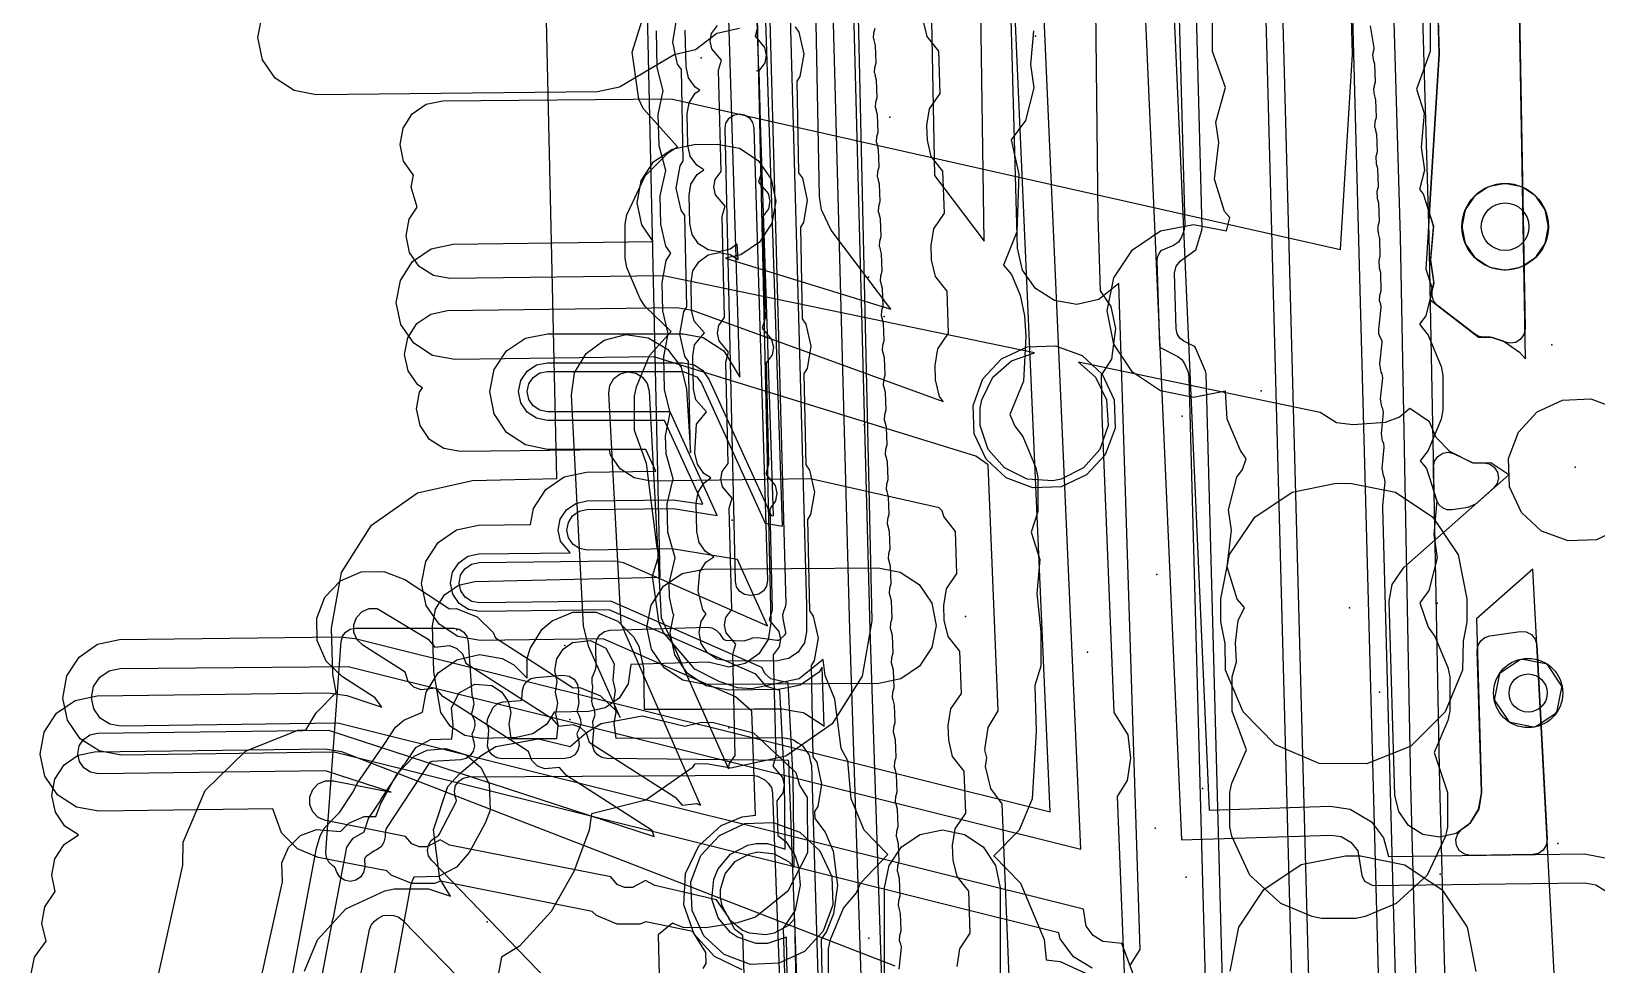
# Model space of a CAD drawing. Header units: metres. Extents: x 17722 to 17999, y 13535 to 15917.
# Drawn here: x 17758.2 to 17812.5, y 14546.6 to 14578.9 of the extents above; entities that cross this region are included whole.
import ezdxf

# ---------------------------------------------------------------- set-up
doc = ezdxf.new("R2010")
doc.units = ezdxf.units.M
for name, color, linetype in [('AI_GREENING_ALLOWED_ZONE', 4, 'Continuous'), ('AI_GREENING_EXCLUSIONS', 1, 'Continuous'), ('AI_GREENING_LAWN', 82, 'Continuous'), ('AI_GREENING_REJECTED', 6, 'Continuous'), ('AI_GREENING_SHRUBS', 92, 'Continuous')]:
    doc.layers.add(name, color=color, linetype=linetype)

# ---------------------------------------------------------------- blocks, each defined once
blk = doc.blocks.new('AI_SHRUB')
for radius in [1, 0.55]:
    blk.add_circle((0, 0), radius)

msp = doc.modelspace()

# ---------------------------------------------------------------- linework, layer by layer
at = {"layer": 'AI_GREENING_ALLOWED_ZONE'}
msp.add_lwpolyline([(17809.752, 14582.79), (17810.003, 14568.616), (17809.965, 14568.416), (17809.851, 14568.248), (17809.68, 14568.139), (17809.479, 14568.108), (17809.283, 14568.158), (17809.242, 14568.179), (17808.866, 14568.302), (17808.791, 14568.314), (17808.561, 14568.316), (17808.402, 14568.343), (17808.26, 14568.42), (17806.969, 14569.418), (17806.969, 14569.418), (17806.845, 14569.558), (17806.781, 14569.735), (17806.787, 14569.923), (17806.837, 14570.148), (17806.841, 14570.238), (17806.738, 14570.937), (17806.734, 14571.055), (17806.829, 14572.12), (17806.818, 14572.216), (17806.718, 14572.533), (17806.695, 14572.715), (17807.028, 14578.124), (17807.028, 14578.147), (17806.896, 14582.742)], dxfattribs=at)
for points in [[(17806.828, 14563.822), (17806.866, 14564.022), (17806.98, 14564.19), (17807.152, 14564.299), (17807.354, 14564.331), (17807.551, 14564.279), (17808.146, 14563.984), (17808.261, 14563.958), (17808.571, 14563.965), (17808.77, 14563.928), (17808.938, 14563.816), (17809.048, 14563.647), (17809.082, 14563.448), (17809.034, 14563.252), (17808.913, 14563.09), (17808.284, 14562.534), (17808.023, 14562.413), (17807.481, 14562.336), (17807.306, 14562.342), (17807.144, 14562.408), (17807.015, 14562.525), (17806.934, 14562.68), (17806.867, 14562.891), (17806.843, 14563.033), (17806.828, 14563.822)], [(17808.108, 14550.363), (17807.903, 14550.405), (17807.732, 14550.527), (17807.626, 14550.708), (17807.604, 14550.917), (17807.67, 14551.116), (17807.812, 14551.271), (17808.048, 14551.439), (17808.115, 14551.509), (17808.373, 14551.922), (17808.407, 14552.012), (17808.492, 14552.517), (17808.495, 14552.566), (17808.35, 14557.466), (17808.378, 14557.645), (17808.468, 14557.803), (17808.608, 14557.918), (17808.78, 14557.976), (17809.84, 14558.126), (17810.046, 14558.112), (17810.228, 14558.017), (17810.357, 14557.857), (17810.41, 14557.658), (17810.768, 14550.919), (17810.739, 14550.721), (17810.634, 14550.55), (17810.471, 14550.435), (17810.276, 14550.392), (17808.108, 14550.363)]]:
    msp.add_lwpolyline(points, close=True, dxfattribs=at)
at = {"layer": 'AI_GREENING_EXCLUSIONS'}
for points in [[(17804.041, 14643.293), (17804.252, 14642.348), (17804.369, 14639.492), (17804.594, 14638.435), (17804.778, 14636.972), (17805.972, 14592.513), (17806.125, 14590.634), (17806.675, 14571.831), (17807.039, 14552.829), (17807.675, 14529.07), (17807.62, 14527.588), (17807.377, 14525.993), (17807.265, 14525.667), (17807.212, 14525.455), (17807.173, 14525.402), (17806.653, 14523.899), (17806.041, 14522.701), (17805.16, 14521.397), (17803.882, 14519.989)], [(17803.203, 14642.637), (17803.371, 14639.434), (17803.778, 14636.946), (17804.973, 14592.45), (17805.126, 14590.603), (17805.675, 14571.809), (17806.039, 14552.809), (17806.675, 14529.044), (17806.631, 14527.731), (17806.406, 14526.364), (17806.401, 14526.259), (17806.364, 14526.112), (17806.339, 14525.956), (17805.674, 14524.158), (17805.097, 14523.068), (17804.468, 14522.136), (17803.223, 14520.742), (17802.002, 14519.732)], [(17783.302, 14583.473), (17783.874, 14558.416), (17783.773, 14557.84), (17783.459, 14557.346), (17782.98, 14557.01), (17782.409, 14556.882), (17781.714, 14557.059), (17779.022, 14556.976), (17778.923, 14556.307), (17778.609, 14555.813), (17778.13, 14555.477), (17777.559, 14555.35), (17776.367, 14555.322), (17776.105, 14554.91), (17775.626, 14554.574), (17775.054, 14554.446), (17773.841, 14554.419), (17773.264, 14554.52), (17772.77, 14554.834), (17772.434, 14555.313), (17772.188, 14556.727), (17772.151, 14558.319), (17772.252, 14558.896), (17772.566, 14559.39), (17773.045, 14559.726), (17773.617, 14559.853), (17780.037, 14560), (17778.466, 14629.965)], [(17761.531, 14541.19), (17763.495, 14550.029), (17763.505, 14550.825), (17764.272, 14552.618), (17765.668, 14553.981), (17765.668, 14553.981), (17767.479, 14554.707), (17767.756, 14554.704), (17768.119, 14555.301), (17768.803, 14556.007), (17768.688, 14556.648), (17768.652, 14558.239), (17768.989, 14560.161), (17770.035, 14561.807), (17771.632, 14562.928), (17773.537, 14563.352), (17776.458, 14563.419), (17775.033, 14626.411)], [(17784.482, 14543.501), (17784.415, 14547.529), (17783.758, 14547.317), (17783.362, 14547.317), (17782.709, 14547.527), (17782.471, 14547.688), (17782.04, 14548.196), (17781.83, 14548.849), (17781.889, 14549.537), (17782.04, 14549.898), (17782.471, 14550.406), (17783.07, 14550.718), (17783.362, 14550.777), (17783.758, 14550.777), (17784.366, 14550.586), (17784.347, 14553.041), (17784.184, 14556.076), (17783.719, 14556.219), (17783.348, 14556.646), (17778.265, 14558.868), (17773.783, 14558.809), (17773.399, 14558.88), (17773.072, 14559.092), (17772.851, 14559.414), (17772.77, 14559.795), (17772.841, 14560.179), (17773.053, 14560.506), (17773.375, 14560.727), (17773.756, 14560.809), (17776.922, 14560.85), (17776.585, 14561.248), (17776.503, 14561.629), (17776.574, 14562.013), (17776.787, 14562.34), (17777.108, 14562.561), (17777.49, 14562.643), (17780.481, 14562.682), (17781.508, 14562.53), (17780.185, 14565.431), (17776.129, 14565.431), (17775.746, 14565.507), (17775.422, 14565.724), (17775.205, 14566.049), (17775.129, 14566.431), (17775.205, 14566.814), (17775.422, 14567.138), (17775.746, 14567.355), (17776.129, 14567.431), (17780.828, 14567.431), (17781.21, 14567.355), (17781.509, 14567.163), (17781.737, 14566.846), (17783.882, 14562.143), (17783.959, 14562.131), (17781.987, 14621.959)], [(17784.8, 14542.91), (17784.705, 14548.176), (17784.482, 14547.936), (17783.99, 14547.67), (17783.699, 14547.611), (17783.13, 14547.67), (17782.877, 14547.776), (17782.449, 14548.125), (17782.183, 14548.617), (17782.124, 14548.908), (17782.124, 14549.186), (17782.289, 14549.73), (17782.638, 14550.158), (17783.13, 14550.424), (17783.421, 14550.483), (17783.99, 14550.424), (17784.482, 14550.158), (17784.676, 14549.961), (17784.647, 14553.052), (17784.475, 14556.338), (17783.872, 14556.478), (17783.668, 14556.66), (17783.562, 14556.88), (17778.326, 14559.169), (17773.779, 14559.109), (17773.51, 14559.158), (17773.281, 14559.307), (17773.127, 14559.532), (17773.07, 14559.799), (17773.119, 14560.068), (17773.268, 14560.297), (17773.493, 14560.452), (17773.76, 14560.509), (17778.482, 14560.571), (17778.748, 14560.512), (17783.756, 14558.323), (17782.713, 14560.611), (17780.443, 14560.981), (17777.513, 14560.943), (17777.244, 14560.992), (17777.015, 14561.141), (17776.86, 14561.366), (17776.803, 14561.633), (17776.853, 14561.902), (17777.002, 14562.131), (17777.227, 14562.286), (17777.494, 14562.343), (17780.485, 14562.382), (17782.014, 14562.144), (17780.377, 14565.731), (17776.129, 14565.731), (17775.861, 14565.785), (17775.634, 14565.936), (17775.482, 14566.163), (17775.429, 14566.431), (17775.482, 14566.699), (17775.634, 14566.926), (17775.861, 14567.078), (17776.129, 14567.131), (17780.828, 14567.131), (17781.305, 14566.943), (17781.464, 14566.722), (17783.676, 14561.873), (17784.273, 14561.776), (17782.287, 14621.971)], [(17796.154, 14595.035), (17798.099, 14550.903), (17803.28, 14551.07), (17803.627, 14551.02), (17803.966, 14550.828), (17804.206, 14550.52), (17804.345, 14549.668), (17804.439, 14549.469), (17804.724, 14549.319), (17812.079, 14549.416), (17812.462, 14549.345), (17812.79, 14549.132)], [(17797.153, 14595.072), (17799.055, 14551.934), (17803.248, 14552.07), (17803.941, 14551.97), (17804.68, 14551.53), (17805.1, 14550.969), (17805.277, 14550.326), (17812.065, 14550.416), (17812.833, 14550.274)], [(17797.346, 14543.784), (17796.027, 14547.313), (17795.369, 14547.385), (17795.035, 14547.587), (17794.799, 14547.912), (17794.699, 14548.498), (17768.861, 14554.94), (17761.346, 14554.84), (17760.962, 14554.912), (17760.635, 14555.124), (17760.414, 14555.446), (17760.333, 14555.827), (17760.404, 14556.211), (17760.616, 14556.538), (17760.938, 14556.759), (17761.32, 14556.84), (17769.219, 14556.912), (17794.61, 14550.582), (17792.729, 14593.249)], [(17795.005, 14546.453), (17794.36, 14546.849), (17793.898, 14547.478), (17793.846, 14547.68), (17768.744, 14553.938), (17761.359, 14553.841), (17760.592, 14553.983), (17759.937, 14554.408), (17759.495, 14555.051), (17759.333, 14555.814), (17759.475, 14556.581), (17759.9, 14557.236), (17760.543, 14557.678), (17761.306, 14557.84), (17768.95, 14557.941), (17769.461, 14557.882), (17793.552, 14551.876), (17791.791, 14591.815)], [(17794.989, 14590.999), (17795.195, 14572.5), (17795.28, 14569.918), (17795.651, 14569.379), (17795.814, 14568.616), (17795.677, 14567.552), (17795.32, 14567.001), (17795.339, 14565.614), (17795.756, 14555.317), (17796.235, 14554.543), (17796.336, 14553.731), (17796.216, 14552.962), (17795.874, 14552.402), (17796.604, 14533.781), (17803.754, 14541.317), (17804.397, 14541.759), (17805.134, 14541.921), (17812.708, 14542.022)], [(17789.414, 14580.482), (17789.545, 14573.916), (17791.256, 14571.647), (17790.99, 14590.856)], [(17782.872, 14546.395), (17781.912, 14546.858), (17781.211, 14547.637), (17780.85, 14548.651), (17780.908, 14549.735), (17781.371, 14550.695), (17782.15, 14551.396), (17782.872, 14551.699), (17783.344, 14551.757), (17783.21, 14555.358), (17782.65, 14555.86), (17778.063, 14557.865), (17773.796, 14557.809), (17773.029, 14557.951), (17772.374, 14558.376), (17771.932, 14559.019), (17771.77, 14559.782), (17771.912, 14560.55), (17772.337, 14561.204), (17772.98, 14561.646), (17773.743, 14561.809), (17775.543, 14561.832), (17775.646, 14562.384), (17776.07, 14563.038), (17776.714, 14563.48), (17777.477, 14563.642), (17779.887, 14563.674), (17779.542, 14564.431), (17776.129, 14564.431), (17775.363, 14564.584), (17774.715, 14565.017), (17774.281, 14565.666), (17774.129, 14566.431), (17774.281, 14567.197), (17774.715, 14567.846), (17775.363, 14568.279), (17776.129, 14568.431), (17780.828, 14568.431), (17781.527, 14568.305), (17782.242, 14567.846), (17782.799, 14566.929), (17782.107, 14589.5)], [(17784.322, 14587.317), (17785.1, 14559.021), (17785.105, 14558.114), (17785.068, 14557.923), (17785.032, 14557.733), (17785.031, 14557.732), (17785.031, 14557.73), (17784.924, 14557.569), (17784.818, 14557.407), (17784.817, 14557.406), (17784.816, 14557.405), (17784.655, 14557.296), (17784.495, 14557.187), (17784.494, 14557.187), (17784.493, 14557.186), (17784.303, 14557.147), (17784.113, 14557.108), (17782.389, 14557.094), (17782.006, 14557.167), (17781.68, 14557.381), (17781.46, 14557.704), (17781.381, 14558.086), (17781.454, 14558.469), (17781.629, 14558.735), (17781.519, 14558.871), (17781.348, 14559.529), (17781.409, 14560.188), (17781.619, 14560.518), (17781.892, 14560.71), (17781.61, 14560.889), (17781.386, 14561.209), (17781.301, 14561.589), (17781.279, 14562.564), (17781.346, 14562.948), (17781.556, 14563.277), (17781.793, 14563.444), (17781.548, 14563.599), (17781.324, 14563.918), (17781.239, 14564.299), (17781.293, 14565.302), (17781.644, 14565.731), (17781.273, 14566.144), (17781.188, 14566.525), (17781.162, 14567.665), (17781.23, 14568.049), (17781.568, 14568.469), (17781.211, 14568.873), (17781.126, 14569.254), (17781.104, 14570.229), (17781.171, 14570.613), (17781.381, 14570.943), (17781.7, 14571.167), (17782.081, 14571.251), (17782.465, 14571.184), (17782.738, 14571.011), (17782.706, 14571.536), (17782.461, 14571.365), (17782.08, 14571.28), (17781.696, 14571.347), (17781.367, 14571.556), (17781.142, 14571.876), (17781.058, 14572.257), (17781.035, 14573.24), (17781.103, 14573.624), (17781.312, 14573.954), (17781.548, 14574.119), (17781.305, 14574.274), (17781.08, 14574.593), (17780.996, 14574.974), (17780.971, 14576.054), (17781.038, 14576.438), (17781.248, 14576.767), (17781.405, 14576.877), (17781.243, 14576.98), (17781.019, 14577.3), (17780.934, 14577.681), (17780.905, 14578.952)], [(17806.811, 14585.694), (17807.028, 14578.136), (17806.57, 14570.675), (17806.77, 14570.041), (17806.711, 14569.617), (17808.393, 14568.317), (17808.83, 14568.314), (17809.275, 14568.168), (17809.817, 14567.8), (17810.022, 14567.565), (17809.693, 14586.147)], [(17811.271, 14541.477), (17810.27, 14560.285), (17808.318, 14558.559), (17808.496, 14552.541), (17808.399, 14551.964), (17808.088, 14551.468), (17807.612, 14551.128), (17807.041, 14550.997), (17806.464, 14551.094), (17805.968, 14551.405), (17805.629, 14551.882), (17805.497, 14552.452), (17805.298, 14559.173), (17805.395, 14559.75), (17805.804, 14560.341), (17809.438, 14563.554), (17808.817, 14563.97), (17808.2, 14563.957), (17807.402, 14564.353), (17806.921, 14564.845), (17806.697, 14565.387), (17806.009, 14565.847), (17805.658, 14565.552), (17805.16, 14565.361), (17804.047, 14565.276), (17803.466, 14565.352), (17802.907, 14565.712), (17794.531, 14567.454), (17795.114, 14566.929), (17795.501, 14566.149), (17795.56, 14565.263), (17795.275, 14564.43), (17794.709, 14563.786), (17793.929, 14563.399), (17793.637, 14563.34), (17792.751, 14563.399), (17791.971, 14563.786), (17791.405, 14564.43), (17791.12, 14565.263), (17791.12, 14565.857), (17791.179, 14566.149), (17791.566, 14566.929), (17792.21, 14567.495), (17793.002, 14567.772), (17780.149, 14570.445), (17772.752, 14570.347), (17772.176, 14570.454), (17771.686, 14570.772), (17771.354, 14571.255), (17771.232, 14571.827), (17771.339, 14572.403), (17771.611, 14572.822), (17771.408, 14573.513), (17771.484, 14573.927), (17771.143, 14574.416), (17771.022, 14574.988), (17771.128, 14575.563), (17771.447, 14576.054), (17771.929, 14576.386), (17772.502, 14576.508), (17780.412, 14576.571), (17803.607, 14571.358), (17804.028, 14578.118), (17803.812, 14585.608)], [(17786.826, 14582.478), (17787.373, 14558.496), (17787.037, 14556.575), (17785.99, 14554.928), (17784.393, 14553.807), (17782.489, 14553.383), (17781.628, 14553.534), (17781.222, 14553.525), (17781.14, 14553.395), (17779.543, 14552.275), (17777.657, 14551.805), (17777.573, 14551.242), (17777.046, 14549.811), (17776.257, 14548.426), (17775.161, 14547.219), (17774.537, 14546.843), (17772.273, 14534.823)], [(17787.371, 14534.891), (17786.604, 14558.186), (17785.971, 14581.783)], [(17792.343, 14540.733), (17791.881, 14552.153), (17791.492, 14552.684), (17791.307, 14553.443), (17791.354, 14553.745), (17791.286, 14554.023), (17791.404, 14554.795), (17791.751, 14555.368), (17791.406, 14563.891), (17790.976, 14564.196), (17779.816, 14567.635), (17772.917, 14567.544), (17772.15, 14567.686), (17771.495, 14568.111), (17771.053, 14568.754), (17770.891, 14569.517), (17771.033, 14570.284), (17771.458, 14570.939), (17772.101, 14571.381), (17772.864, 14571.543), (17779.794, 14571.635), (17779.403, 14572.205), (17779.24, 14572.968), (17779.382, 14573.735), (17779.807, 14574.39), (17780.45, 14574.832), (17781.213, 14574.994), (17782.014, 14575.005), (17782.782, 14574.863), (17783.436, 14574.438), (17783.878, 14573.795), (17784.041, 14573.032), (17783.899, 14572.265), (17783.474, 14571.61), (17782.831, 14571.168), (17782.3, 14571.055), (17788.022, 14569.292), (17785.961, 14572.024), (17785.622, 14572.727), (17785.559, 14573.189), (17785.415, 14580.402)], [(17785.872, 14545.946), (17785.872, 14547.133), (17785.937, 14547.456), (17786.39, 14548.539), (17786.835, 14549.07), (17786.979, 14549.403), (17787.924, 14550.398), (17787.108, 14551.235), (17786.655, 14552.319), (17786.535, 14553.646), (17786.309, 14554.064), (17786.089, 14555.782), (17785.748, 14556.597), (17785.683, 14557.151), (17784.857, 14556.482), (17783.205, 14556.137), (17782.712, 14556.167), (17782.079, 14556.385), (17781.231, 14556.814), (17780.153, 14558.083), (17780.006, 14558.409), (17779.77, 14560.039), (17780.026, 14560.87), (17779.93, 14561.016), (17779.562, 14563.938), (17779.15, 14565.09), (17779.15, 14566.277), (17779.215, 14566.599), (17779.669, 14567.683), (17780.413, 14568.513), (17779.515, 14569.382), (17779.337, 14569.646), (17778.884, 14570.729), (17778.819, 14571.052), (17778.819, 14572.239), (17778.884, 14572.561), (17779.515, 14573.908), (17780.325, 14574.718), (17780.631, 14574.914), (17779.445, 14576.239), (17779.298, 14576.565), (17779.062, 14578.194), (17779.535, 14579.708)], [(17781.526, 14546.442), (17781.634, 14546.614), (17781.622, 14546.995), (17781.169, 14547.73), (17779.535, 14548.068), (17779.327, 14547.981), (17778.547, 14547.98), (17777.825, 14548.278), (17777.682, 14548.421), (17772.422, 14549.473), (17772.214, 14549.387), (17771.434, 14549.386), (17770.713, 14549.684), (17770.569, 14549.827), (17768.189, 14550.297), (17767.468, 14550.595), (17766.915, 14551.146), (17766.615, 14551.976), (17760.579, 14551.896), (17759.811, 14552.038), (17759.157, 14552.463), (17758.715, 14553.106), (17758.552, 14553.869), (17758.695, 14554.637), (17759.119, 14555.291), (17759.762, 14555.733), (17760.526, 14555.896), (17768.525, 14556.001), (17769.178, 14555.901), (17770.385, 14555.502), (17770.159, 14555.827), (17769.028, 14556.55), (17768.465, 14557.09), (17768.152, 14557.805), (17768.136, 14558.585), (17768.42, 14559.312), (17768.961, 14559.875), (17769.676, 14560.188), (17770.456, 14560.204), (17771.183, 14559.92), (17772.738, 14558.911), (17772.963, 14558.916), (17773.69, 14558.632), (17774.253, 14558.091), (17774.334, 14557.905), (17777.02, 14556.173), (17777.246, 14556.178), (17777.972, 14555.894), (17778.535, 14555.353), (17778.652, 14555.144), (17777.553, 14557.61), (17777.383, 14558.318), (17776.958, 14566.307), (17777.07, 14567.079), (17777.468, 14567.75), (17778.093, 14568.217), (17778.849, 14568.41), (17779.622, 14568.299), (17780.293, 14567.9), (17780.76, 14567.275), (17780.953, 14566.519), (17781.082, 14564.306), (17781.017, 14567.479), (17780.887, 14567.663), (17780.716, 14568.425), (17780.85, 14569.194), (17780.958, 14569.365), (17780.893, 14572.538), (17780.764, 14572.722), (17780.593, 14573.484), (17780.726, 14574.252), (17780.835, 14574.424), (17780.77, 14577.597), (17780.64, 14577.781), (17780.469, 14578.542), (17780.602, 14579.311)], [(17782.945, 14546.255), (17782.904, 14547.584), (17782.612, 14547.805), (17782.419, 14548.216), (17781.983, 14548.83), (17779.846, 14549.319), (17779.523, 14549.494), (17779.072, 14549.256), (17778.799, 14549.255), (17778.546, 14549.36), (17778.325, 14549.619), (17772.733, 14550.724), (17772.41, 14550.899), (17771.959, 14550.661), (17771.686, 14550.661), (17771.433, 14550.765), (17771.212, 14551.025), (17768.441, 14551.573), (17768.188, 14551.677), (17767.995, 14551.87), (17767.89, 14552.122), (17767.89, 14552.395), (17767.994, 14552.647), (17768.187, 14552.841), (17768.439, 14552.946), (17768.712, 14552.946), (17770.715, 14552.55), (17768.443, 14553.3), (17760.561, 14553.196), (17760.293, 14553.246), (17760.064, 14553.394), (17759.909, 14553.619), (17759.852, 14553.887), (17759.902, 14554.155), (17760.051, 14554.384), (17760.276, 14554.539), (17760.543, 14554.596), (17768.542, 14554.702), (17779.824, 14551.017), (17779.76, 14551.231), (17776.784, 14553.134), (17776.547, 14553.415), (17776.04, 14553.358), (17775.786, 14553.458), (17775.589, 14553.647), (17775.478, 14553.969), (17772.502, 14555.872), (17772.264, 14556.153), (17771.758, 14556.096), (17771.504, 14556.196), (17771.307, 14556.385), (17771.196, 14556.707), (17769.728, 14557.645), (17769.531, 14557.834), (17769.422, 14558.085), (17769.416, 14558.358), (17769.516, 14558.612), (17769.705, 14558.809), (17769.955, 14558.919), (17770.228, 14558.924), (17771.992, 14557.86), (17772.229, 14557.579), (17772.735, 14557.636), (17772.99, 14557.536), (17773.187, 14557.347), (17773.298, 14557.025), (17776.274, 14555.122), (17776.511, 14554.841), (17777.018, 14554.898), (17777.272, 14554.798), (17777.469, 14554.609), (17777.58, 14554.287), (17780.557, 14552.384), (17780.794, 14552.103), (17781.3, 14552.16), (17781.428, 14552.11), (17778.681, 14558.387), (17778.256, 14566.376), (17778.295, 14566.646), (17778.435, 14566.881), (17778.654, 14567.045), (17778.918, 14567.112), (17779.189, 14567.073), (17779.423, 14566.933), (17779.587, 14566.715), (17779.654, 14566.45), (17780.072, 14558.591), (17782.402, 14553.365), (17782.434, 14553.549), (17782.639, 14553.821), (17782.553, 14557.331), (17782.653, 14557.684), (17782.323, 14558.072), (17782.263, 14558.339), (17782.31, 14558.608), (17782.515, 14558.88), (17782.429, 14562.389), (17782.53, 14562.743), (17782.199, 14563.131), (17782.14, 14563.398), (17782.186, 14563.667), (17782.391, 14563.939), (17782.306, 14567.448), (17782.406, 14567.802), (17782.076, 14568.19), (17782.016, 14568.457), (17782.063, 14568.726), (17782.268, 14568.998), (17782.182, 14572.507), (17782.282, 14572.861), (17781.952, 14573.249), (17781.892, 14573.515), (17781.939, 14573.784), (17782.144, 14574.057), (17782.058, 14577.566), (17782.159, 14577.92), (17781.828, 14578.308), (17781.769, 14578.574), (17781.815, 14578.843), (17782.02, 14579.116)], [(17782.782, 14579.016), (17782, 14578.839), (17781.257, 14578.273), (17780.525, 14578.104), (17778.631, 14576.98), (17777.867, 14576.82), (17768.119, 14576.717), (17767.353, 14576.862), (17766.699, 14577.288), (17766.259, 14577.932), (17766.098, 14578.696), (17766.243, 14579.463)], [(17790.33, 14546.511), (17790.414, 14547.125), (17790.78, 14547.666), (17790.726, 14549.122), (17790.321, 14549.635), (17790.186, 14550.204), (17790.167, 14550.704), (17790.26, 14551.282), (17790.626, 14551.823), (17790.573, 14553.279), (17790.168, 14553.791), (17790.032, 14554.361), (17790.014, 14554.86), (17790.107, 14555.438), (17790.473, 14555.979), (17790.419, 14557.435), (17790.014, 14557.948), (17789.879, 14558.517), (17789.86, 14559.017), (17789.953, 14559.595), (17790.319, 14560.136), (17790.265, 14561.591), (17789.86, 14562.104), (17789.812, 14562.307), (17789.706, 14562.408), (17785.24, 14563.408), (17779.715, 14563.334), (17779.139, 14563.44), (17778.648, 14563.759), (17778.317, 14564.241), (17778.278, 14564.421), (17773.113, 14564.353), (17772.537, 14564.46), (17772.047, 14564.778), (17771.715, 14565.261), (17771.593, 14565.833), (17771.7, 14566.408), (17771.798, 14566.56), (17771.634, 14566.667), (17771.302, 14567.149), (17771.18, 14567.721), (17771.287, 14568.297), (17771.606, 14568.788), (17772.088, 14569.119), (17772.661, 14569.241), (17780.61, 14569.346), (17781.143, 14569.256), (17789.839, 14566.092), (17789.714, 14566.266), (17789.58, 14566.835), (17789.563, 14567.335), (17789.658, 14567.913), (17790.025, 14568.453), (17789.975, 14569.909), (17789.571, 14570.422), (17789.438, 14570.992), (17789.421, 14571.492), (17789.515, 14572.07), (17789.882, 14572.61), (17789.833, 14574.066), (17789.429, 14574.579), (17789.295, 14575.149), (17789.278, 14575.649), (17789.372, 14576.226), (17789.74, 14576.766), (17789.69, 14578.222), (17789.286, 14578.736), (17789.152, 14579.306)], [(17783.421, 14579.1), (17783.321, 14578.746), (17783.651, 14578.358), (17783.711, 14578.092), (17783.664, 14577.822), (17783.459, 14577.55), (17783.545, 14574.041), (17783.445, 14573.687), (17783.775, 14573.299), (17783.835, 14573.033), (17783.788, 14572.764), (17783.583, 14572.491), (17783.669, 14568.982), (17783.568, 14568.628), (17783.898, 14568.24), (17783.958, 14567.974), (17783.912, 14567.705), (17783.706, 14567.433), (17783.792, 14563.923), (17783.692, 14563.57), (17784.022, 14563.182), (17784.082, 14562.915), (17784.035, 14562.646), (17783.83, 14562.374), (17783.916, 14558.864), (17783.816, 14558.511), (17784.146, 14558.123), (17784.206, 14557.856), (17784.159, 14557.587), (17783.954, 14557.315), (17784.04, 14553.806), (17783.939, 14553.452), (17784.269, 14553.064), (17784.329, 14552.797), (17784.283, 14552.528), (17784.077, 14552.256), (17784.107, 14551.054), (17784.395, 14550.846), (17784.715, 14550.347), (17784.833, 14549.969), (17784.884, 14549.334), (17784.71, 14548.467), (17784.297, 14547.845), (17784.346, 14546.249)], [(17784.71, 14579.069), (17784.84, 14578.885), (17785.011, 14578.123), (17784.877, 14577.354), (17784.768, 14577.183), (17784.834, 14574.01), (17784.963, 14573.826), (17785.134, 14573.064), (17785.001, 14572.296), (17784.892, 14572.124), (17784.957, 14568.951), (17785.087, 14568.767), (17785.258, 14568.006), (17785.124, 14567.237), (17785.016, 14567.065), (17785.081, 14563.892), (17785.211, 14563.708), (17785.382, 14562.947), (17785.248, 14562.178), (17785.139, 14562.006), (17785.205, 14558.834), (17785.334, 14558.649), (17785.505, 14557.888), (17785.372, 14557.119), (17785.263, 14556.948), (17785.328, 14553.775), (17785.458, 14553.591), (17785.629, 14552.829), (17785.495, 14552.06), (17785.387, 14551.889), (17785.393, 14551.64), (17785.758, 14551.166), (17786.033, 14550.512), (17786.184, 14549.326), (17786.036, 14548.34), (17785.801, 14547.727), (17785.609, 14547.465), (17785.635, 14546.226)], [(17796.336, 14546.577), (17796.668, 14547.109), (17795.932, 14570.176), (17795.233, 14569.625), (17794.472, 14569.453), (17793.703, 14569.584), (17793.043, 14570), (17792.592, 14570.637), (17792.419, 14571.398), (17792.203, 14579.352)], [(17806.715, 14579.408), (17806.715, 14578.221), (17806.238, 14576.913), (17806.503, 14576.075), (17806.399, 14574.902), (17806.517, 14574.099), (17806.351, 14573.437), (17806.479, 14573.285), (17806.833, 14572.169), (17806.729, 14570.996), (17806.848, 14570.193), (17806.562, 14569.057), (17806.349, 14568.77), (17806.642, 14568.391), (17807.095, 14567.308), (17807.16, 14566.985), (17807.16, 14565.798), (17807.095, 14565.475), (17806.642, 14564.392), (17806.367, 14564.031), (17806.589, 14563.766), (17806.943, 14562.651), (17806.839, 14561.477), (17806.958, 14560.674), (17806.672, 14559.539), (17806.356, 14559.113), (17806.647, 14558.268), (17806.877, 14557.952), (17807.331, 14556.869), (17807.396, 14556.546), (17807.396, 14555.359), (17807.331, 14555.037), (17806.86, 14553.928), (17807.311, 14552.539), (17807.311, 14551.352), (17807.246, 14551.03), (17806.615, 14549.683), (17805.541, 14548.695), (17804.458, 14548.242), (17804.136, 14548.177), (17802.948, 14548.177), (17802.626, 14548.242), (17801.542, 14548.695), (17800.469, 14549.683), (17799.838, 14551.03), (17799.773, 14551.352), (17799.773, 14552.539), (17799.838, 14552.862), (17800.346, 14554.026), (17799.858, 14555.359), (17799.858, 14556.546), (17800.006, 14557.068), (17799.968, 14557.733), (17800.066, 14558.497), (17800.282, 14558.949), (17800.032, 14559.247), (17799.678, 14560.363), (17799.833, 14561.633), (17799.729, 14562.339), (17800.014, 14563.474), (17800.208, 14563.736), (17800.341, 14564.105), (17800.14, 14564.392), (17799.687, 14565.475), (17799.622, 14566.446), (17798.52, 14566.227), (17797.372, 14566.455), (17796.399, 14567.106), (17795.749, 14568.079), (17795.52, 14569.227), (17795.749, 14570.375), (17796.399, 14571.348), (17797.372, 14571.999), (17798.52, 14572.227), (17799.655, 14572.001), (17799.77, 14572.46), (17799.591, 14572.672), (17799.238, 14573.788), (17799.393, 14575.058), (17799.288, 14575.764), (17799.629, 14576.973), (17799.177, 14578.221), (17799.177, 14579.408)], [(17765.546, 14536.929), (17768.124, 14550.612), (17768.259, 14551.048), (17768.415, 14551.336), (17768.922, 14551.853), (17769.393, 14552.571), (17769.534, 14552.861), (17770.489, 14554.241), (17770.862, 14554.808), (17771.157, 14555.053), (17771.799, 14555.325), (17771.922, 14556.021), (17772.345, 14556.687), (17772.994, 14557.144), (17773.775, 14557.319), (17774.559, 14557.181), (17774.967, 14556.966), (17775.425, 14556.508), (17775.425, 14557.188), (17775.527, 14557.534), (17775.95, 14558.201), (17776.292, 14558.488), (17777.014, 14558.79), (17777.822, 14558.793), (17778.572, 14558.479), (17779.112, 14557.939), (17779.291, 14557.616), (17779.461, 14556.854), (17779.479, 14555.426), (17781.583, 14555.434), (17783.28, 14555.44), (17783.28, 14555.44), (17784.272, 14555.444), (17784.629, 14555.375), (17784.987, 14555.315), (17785.007, 14555.301), (17785.038, 14555.295), (17785.689, 14554.864), (17785.714, 14554.826), (17785.646, 14556.881), (17785.531, 14556.705), (17785.528, 14556.704), (17785.527, 14556.702), (17785.206, 14556.484), (17784.885, 14556.266), (17784.883, 14556.266), (17784.881, 14556.264), (17784.501, 14556.187), (17784.121, 14556.108), (17782.397, 14556.094), (17781.631, 14556.24), (17780.978, 14556.669), (17780.54, 14557.314), (17780.381, 14558.078), (17780.503, 14558.716), (17780.491, 14558.737), (17780.363, 14559.31), (17780.342, 14559.781), (17780.559, 14560.679), (17780.301, 14561.567), (17780.279, 14562.541), (17780.48, 14563.414), (17780.24, 14564.276), (17780.225, 14564.895), (17780.385, 14565.702), (17780.189, 14566.502), (17780.163, 14567.642), (17780.316, 14568.44), (17780.126, 14569.231), (17780.104, 14570.206), (17780.239, 14570.975), (17780.399, 14571.227), (17780.228, 14571.472), (17780.058, 14572.234), (17780.035, 14573.217), (17780.236, 14574.089), (17779.996, 14574.951), (17779.971, 14576.031), (17780.137, 14576.848), (17779.934, 14577.658), (17779.905, 14578.929)], [(17792.968, 14578.936), (17792.864, 14577.763), (17792.983, 14576.96), (17792.697, 14575.825), (17792.196, 14575.15), (17792.461, 14573.965), (17792.396, 14571.973), (17791.929, 14570.816), (17792.208, 14570.487), (17792.508, 14569.777), (17792.663, 14569.058), (17792.702, 14568.341), (17792.625, 14566.796), (17792.156, 14565.634), (17792.324, 14565.237), (17792.6, 14564.875), (17793.053, 14563.792), (17793.118, 14563.469), (17793.118, 14562.282), (17792.887, 14561.564), (17793.188, 14560.615), (17793.084, 14559.442), (17793.221, 14558.107), (17793.221, 14556.919), (17793.013, 14556.255), (17793.065, 14554.668), (17792.923, 14552.319), (17792.47, 14551.235), (17791.595, 14550.345), (17792.523, 14549.402), (17793.345, 14547.456), (17793.41, 14546.752), (17793.897, 14546.693), (17795.219, 14546.079)], [(17766.631, 14537.281), (17768.689, 14548.159), (17768.711, 14548.213), (17769.174, 14550.645), (17769.398, 14550.965), (17769.782, 14551.184), (17769.929, 14551.641), (17770.362, 14552.29), (17770.37, 14552.312), (17771.15, 14553.499), (17771.201, 14553.549), (17771.571, 14554.103), (17772.078, 14554.378), (17772.814, 14554.401), (17772.814, 14554.401), (17772.818, 14554.401), (17772.865, 14554.878), (17772.801, 14555.477), (17773.068, 14555.997), (17773.608, 14556.297), (17774.198, 14556.248), (17774.542, 14556.028), (17774.772, 14555.699), (17774.856, 14555.318), (17774.794, 14554.927), (17774.857, 14554.409), (17776.457, 14554.415), (17776.504, 14554.892), (17776.421, 14555.269), (17776.487, 14555.641), (17776.404, 14556.019), (17776.469, 14556.391), (17776.387, 14556.769), (17776.459, 14557.172), (17776.673, 14557.51), (17777.002, 14557.742), (17777.624, 14557.813), (17778.147, 14557.541), (17778.443, 14557.006), (17778.399, 14556.44), (17778.478, 14556.082), (17778.416, 14555.69), (17778.495, 14555.332), (17778.433, 14554.94), (17778.497, 14554.422), (17783.284, 14554.44), (17783.285, 14554.44), (17784.276, 14554.444), (17784.454, 14554.409), (17784.633, 14554.38), (17784.645, 14554.372), (17784.659, 14554.369), (17784.81, 14554.269), (17784.964, 14554.173), (17784.973, 14554.162), (17784.984, 14554.154), (17785.086, 14554.003), (17785.191, 14553.856), (17785.195, 14553.842), (17785.202, 14553.83), (17785.238, 14553.652), (17785.279, 14553.476), (17785.781, 14537.047)], [(17767.706, 14546.354), (17768.16, 14547.438), (17769.148, 14548.511), (17770.494, 14549.142), (17770.817, 14549.207), (17772.004, 14549.207), (17772.775, 14548.954), (17772.402, 14549.547), (17772.176, 14551.252), (17772.676, 14552.75), (17773.077, 14553.192), (17773.83, 14553.822), (17774.336, 14554.135), (17775.816, 14554.4), (17776.917, 14554.133), (17777.483, 14554.624), (17777.988, 14554.937), (17779.406, 14555.202), (17780.892, 14554.843), (17781.411, 14554.974), (17781.834, 14554.975), (17783.264, 14554.614), (17784.74, 14553.24), (17784.86, 14552.794), (17785.123, 14552.367), (17785.145, 14550.454), (17784.462, 14549.13), (17783.335, 14548.226), (17782.719, 14548.031), (17781.62, 14547.85), (17780.835, 14547.867), (17780.457, 14548.012), (17779.961, 14547.609), (17780.006, 14546.199)], [(17758.245, 14546.26), (17758.351, 14546.835), (17758.76, 14547.388), (17758.604, 14548.01), (17758.71, 14548.586), (17759.076, 14549.109), (17758.956, 14549.675), (17759.062, 14550.25), (17759.381, 14550.741), (17759.88, 14551.076), (17759.411, 14551.381), (17759.08, 14551.863), (17758.958, 14552.435), (17759.065, 14553.011), (17759.383, 14553.502), (17759.866, 14553.833), (17760.438, 14553.955), (17768.43, 14554.061), (17768.991, 14553.96), (17788.162, 14546.541)], [(17764.545, 14538.623), (17766.951, 14549.445), (17766.951, 14549.445), (17766.929, 14550.102), (17767.159, 14550.64), (17767.578, 14551.049), (17768.122, 14551.266), (17768.958, 14551.189), (17769.243, 14551.48), (17769.782, 14551.71), (17770.181, 14551.714), (17770.351, 14552.167), (17770.912, 14553.178), (17771.506, 14553.803), (17771.965, 14554.012), (17772.61, 14554.069), (17773.31, 14553.848), (17773.82, 14553.408), (17774.111, 14552.847), (17774.143, 14551.935), (17773.972, 14551.48), (17773.411, 14550.469), (17772.983, 14549.96), (17772.35, 14549.632), (17771.498, 14549.615), (17771.401, 14549.369), (17768.833, 14535.471)], [(17787.813, 14541.698), (17787.813, 14549.245), (17787.965, 14550.011), (17788.399, 14550.659), (17789.047, 14551.093), (17789.813, 14551.245), (17790.578, 14551.093), (17791.227, 14550.659), (17791.66, 14550.011), (17791.813, 14549.245), (17791.813, 14542.077)], [(17799.781, 14546.352), (17800.085, 14547.883), (17800.953, 14549.18), (17802.25, 14550.048), (17803.781, 14550.352), (17803.781, 14550.352), (17804.303, 14550.347), (17805.834, 14550.043), (17807.131, 14549.175), (17807.999, 14547.878), (17808.303, 14546.347)]]:
    msp.add_lwpolyline(points, dxfattribs=at)
for points in [[(17795.352, 14567.032), (17795.761, 14566.15), (17795.8, 14565.164), (17795.459, 14564.247), (17794.812, 14563.548), (17793.93, 14563.139), (17792.944, 14563.1), (17792.027, 14563.441), (17791.328, 14564.088), (17790.919, 14564.97), (17790.88, 14565.956), (17791.221, 14566.873), (17791.868, 14567.572), (17792.75, 14567.981), (17793.736, 14568.02), (17794.653, 14567.679), (17795.352, 14567.032)], [(17813.902, 14565.192), (17814.311, 14564.31), (17814.35, 14563.324), (17814.009, 14562.407), (17813.362, 14561.708), (17812.48, 14561.299), (17811.494, 14561.26), (17810.577, 14561.601), (17809.878, 14562.248), (17809.469, 14563.13), (17809.43, 14564.116), (17809.771, 14565.033), (17810.418, 14565.732), (17811.3, 14566.141), (17812.286, 14566.18), (17813.203, 14565.839), (17813.902, 14565.192)], [(17800.635, 14562.085), (17801.932, 14562.953), (17803.463, 14563.257), (17803.985, 14563.252), (17805.516, 14562.948), (17806.813, 14562.08), (17807.681, 14560.783), (17807.985, 14559.252), (17807.985, 14558.446), (17807.854, 14557.787), (17807.838, 14556.785), (17807.234, 14555.34), (17806.047, 14554.153), (17804.525, 14553.533), (17802.864, 14553.549), (17801.355, 14554.196), (17800.232, 14555.34), (17799.628, 14556.785), (17799.612, 14557.705), (17799.463, 14558.455), (17799.463, 14559.257), (17799.767, 14560.788), (17800.635, 14562.085)], [(17788.354, 14560.175), (17789.006, 14559.746), (17789.443, 14559.1), (17789.6, 14558.335), (17789.453, 14557.569), (17789.024, 14556.917), (17788.378, 14556.48), (17787.613, 14556.322), (17781.589, 14556.284), (17780.822, 14556.431), (17780.171, 14556.861), (17779.733, 14557.507), (17779.576, 14558.271), (17779.723, 14559.038), (17780.153, 14559.689), (17780.799, 14560.127), (17781.563, 14560.284), (17787.588, 14560.322), (17788.354, 14560.175)], [(17785.572, 14550.519), (17785.981, 14549.637), (17786.02, 14548.651), (17785.679, 14547.734), (17785.032, 14547.035), (17784.15, 14546.626), (17783.164, 14546.587), (17782.247, 14546.928), (17781.548, 14547.575), (17781.139, 14548.457), (17781.1, 14549.443), (17781.441, 14550.36), (17782.088, 14551.059), (17782.97, 14551.468), (17783.956, 14551.507), (17784.873, 14551.166), (17785.572, 14550.519)]]:
    msp.add_lwpolyline(points, close=True, dxfattribs=at)
at = {"layer": 'AI_GREENING_LAWN'}
for points in [[(17799.355, 14641.496), (17802.24, 14534.005)], [(17802.576, 14633.27), (17805.294, 14532.058), (17805.264, 14531.875), (17805.17, 14531.715), (17805.024, 14531.601), (17804.847, 14531.547), (17804.662, 14531.562), (17804.447, 14531.621), (17804.281, 14531.702), (17803.647, 14532.172), (17803.526, 14532.302), (17803.096, 14532.965), (17803.026, 14533.133), (17802.85, 14533.968), (17802.839, 14534.058), (17799.987, 14640.279)], [(17785.036, 14539.019), (17784.493, 14553.609), (17784.484, 14553.649), (17784.444, 14553.657), (17778.191, 14553.716), (17778.013, 14553.751), (17777.859, 14553.847), (17777.75, 14553.991), (17777.747, 14553.997), (17777.696, 14554.17), (17777.706, 14554.291), (17777.704, 14554.292), (17777.732, 14554.716), (17777.718, 14554.823), (17777.711, 14554.842), (17777.707, 14555.006), (17777.756, 14555.163), (17777.776, 14555.201), (17777.779, 14555.248), (17777.758, 14555.416), (17777.727, 14555.508), (17777.703, 14555.546), (17777.665, 14555.705), (17777.673, 14555.791), (17777.67, 14555.791), (17777.698, 14556.215), (17777.682, 14556.335), (17777.676, 14556.352), (17777.678, 14556.53), (17777.743, 14556.695), (17777.786, 14556.765), (17777.822, 14556.899), (17777.806, 14557.653), (17777.839, 14557.844), (17777.943, 14558.008), (17778.101, 14558.12), (17778.29, 14558.164), (17781.66, 14558.271), (17781.825, 14558.249), (17781.974, 14558.173), (17782.09, 14558.053), (17782.209, 14557.877), (17782.249, 14557.841), (17782.301, 14557.826), (17782.951, 14557.803), (17783.088, 14557.839), (17783.091, 14557.841), (17783.251, 14557.905), (17783.422, 14557.91), (17784.081, 14557.817), (17784.132, 14557.821), (17784.177, 14557.847), (17784.368, 14558.023), (17784.392, 14558.054), (17784.391, 14558.094), (17784.298, 14558.564), (17784.291, 14558.715), (17784.329, 14558.86), (17784.378, 14558.974), (17784.398, 14559.079), (17783.622, 14587.298)], [(17786.671, 14581.784), (17787.304, 14558.206), (17788.071, 14534.92)], [(17799.621, 14542.144), (17798.952, 14567.05), (17798.932, 14567.142), (17798.585, 14567.944), (17798.562, 14567.978), (17798.529, 14568.003), (17798.182, 14568.18), (17798.041, 14568.288), (17797.946, 14568.438), (17797.91, 14568.612), (17797.858, 14570.541), (17797.91, 14570.777), (17798.067, 14570.961), (17798.566, 14571.319), (17798.594, 14571.347), (17798.612, 14571.382), (17798.805, 14572.028), (17798.815, 14572.105), (17798.558, 14581.687)], [(17797.975, 14581.094), (17798.214, 14572.192), (17798.182, 14572.003), (17798.1, 14571.782), (17797.991, 14571.61), (17797.824, 14571.496), (17797.409, 14571.323), (17797.374, 14571.3), (17797.348, 14571.266), (17797.269, 14571.11), (17797.243, 14570.991), (17797.338, 14568.013), (17797.347, 14567.973), (17797.38, 14567.948), (17797.97, 14567.647), (17798.107, 14567.544), (17798.202, 14567.4), (17798.314, 14567.14), (17798.355, 14566.955), (17799.019, 14542.202)], [(17788.314, 14546.419), (17788.395, 14547.178), (17788.393, 14547.216), (17788.365, 14547.287), (17788.372, 14547.29), (17788.332, 14547.405), (17788.342, 14547.594), (17788.382, 14547.755), (17788.366, 14548.357), (17788.317, 14548.533), (17788.323, 14548.535), (17788.298, 14548.608), (17788.308, 14548.798), (17788.348, 14548.958), (17788.331, 14549.56), (17788.282, 14549.736), (17788.288, 14549.738), (17788.263, 14549.811), (17788.273, 14550), (17788.313, 14550.161), (17788.297, 14550.763), (17788.247, 14550.939), (17788.253, 14550.941), (17788.228, 14551.013), (17788.238, 14551.203), (17788.278, 14551.364), (17788.262, 14551.966), (17788.212, 14552.142), (17788.218, 14552.144), (17788.193, 14552.216), (17788.203, 14552.406), (17788.243, 14552.566), (17788.227, 14553.169), (17788.177, 14553.345), (17788.183, 14553.346), (17788.158, 14553.419), (17788.168, 14553.609), (17788.208, 14553.769), (17788.192, 14554.371), (17788.142, 14554.547), (17788.148, 14554.549), (17788.123, 14554.622), (17788.133, 14554.811), (17788.173, 14554.972), (17788.157, 14555.574), (17788.107, 14555.75), (17788.113, 14555.752), (17788.088, 14555.824), (17788.098, 14556.014), (17788.138, 14556.175), (17788.122, 14556.777), (17788.072, 14556.953), (17788.078, 14556.955), (17788.054, 14557.027), (17788.063, 14557.217), (17788.103, 14557.377), (17788.087, 14557.98), (17788.038, 14558.156), (17788.044, 14558.157), (17788.019, 14558.23), (17788.029, 14558.42), (17788.069, 14558.58), (17788.052, 14559.182), (17788.003, 14559.358), (17788.009, 14559.36), (17787.984, 14559.433), (17787.994, 14559.622), (17788.034, 14559.783), (17788.018, 14560.385), (17787.968, 14560.561), (17787.975, 14560.563), (17787.95, 14560.635), (17787.96, 14560.825), (17787.999, 14560.986), (17787.983, 14561.588), (17787.934, 14561.764), (17787.94, 14561.766), (17787.915, 14561.838), (17787.925, 14562.028), (17787.965, 14562.188), (17787.949, 14562.791), (17787.899, 14562.967), (17787.906, 14562.968), (17787.881, 14563.041), (17787.891, 14563.231), (17787.93, 14563.391), (17787.914, 14563.994), (17787.865, 14564.169), (17787.871, 14564.171), (17787.846, 14564.244), (17787.856, 14564.434), (17787.896, 14564.594), (17787.88, 14565.196), (17787.83, 14565.372), (17787.836, 14565.374), (17787.812, 14565.447), (17787.821, 14565.636), (17787.861, 14565.797), (17787.845, 14566.399), (17787.796, 14566.575), (17787.802, 14566.577), (17787.777, 14566.649), (17787.787, 14566.839), (17787.827, 14567), (17787.811, 14567.602), (17787.761, 14567.778), (17787.767, 14567.78), (17787.742, 14567.852), (17787.752, 14568.042), (17787.792, 14568.202), (17787.776, 14568.805), (17787.727, 14568.981), (17787.733, 14568.982), (17787.708, 14569.055), (17787.718, 14569.245), (17787.758, 14569.405), (17787.741, 14570.007), (17787.692, 14570.183), (17787.698, 14570.185), (17787.673, 14570.258), (17787.683, 14570.448), (17787.723, 14570.608), (17787.707, 14571.21), (17787.657, 14571.386), (17787.664, 14571.388), (17787.639, 14571.461), (17787.649, 14571.65), (17787.688, 14571.811), (17787.672, 14572.413), (17787.623, 14572.589), (17787.629, 14572.591), (17787.604, 14572.663), (17787.614, 14572.853), (17787.654, 14573.013), (17787.638, 14573.616), (17787.588, 14573.792), (17787.595, 14573.793), (17787.57, 14573.866), (17787.58, 14574.056), (17787.619, 14574.216), (17787.603, 14574.819), (17787.554, 14574.994), (17787.56, 14574.996), (17787.535, 14575.069), (17787.545, 14575.259), (17787.585, 14575.419), (17787.569, 14576.021), (17787.519, 14576.197), (17787.526, 14576.199), (17787.501, 14576.272), (17787.511, 14576.461), (17787.55, 14576.622), (17787.534, 14577.224), (17787.485, 14577.4), (17787.491, 14577.402), (17787.466, 14577.474), (17787.476, 14577.664), (17787.516, 14577.824), (17787.5, 14578.427), (17787.451, 14578.603), (17787.457, 14578.605), (17787.432, 14578.677), (17787.442, 14578.867), (17787.482, 14579.027)], [(17805.975, 14529.041), (17805.079, 14562.415), (17805.081, 14562.472), (17805.154, 14563.312), (17805.135, 14563.429), (17805.095, 14563.526), (17805.058, 14563.766), (17805.127, 14564.511), (17805.106, 14564.635), (17805.069, 14564.717), (17805.027, 14564.972), (17805.1, 14565.71), (17805.077, 14565.841), (17805.044, 14565.91), (17804.996, 14566.179), (17805.073, 14566.909), (17805.047, 14567.047), (17805.018, 14567.102), (17804.966, 14567.385), (17805.05, 14568.147), (17805.048, 14568.184), (17805.036, 14568.218), (17804.994, 14568.295), (17804.942, 14568.439), (17804.936, 14568.592), (17805.023, 14569.349), (17805.022, 14569.387), (17804.995, 14569.459), (17805.001, 14569.462), (17804.963, 14569.576), (17804.974, 14569.766), (17805.015, 14569.927), (17805.001, 14570.552), (17804.955, 14570.706), (17804.949, 14570.974), (17804.988, 14571.129), (17804.977, 14571.731), (17804.928, 14571.909), (17804.933, 14571.91), (17804.909, 14571.983), (17804.918, 14572.172), (17804.959, 14572.335), (17804.94, 14572.96), (17804.893, 14573.114), (17804.885, 14573.381), (17804.924, 14573.537), (17804.905, 14574.163), (17804.858, 14574.316), (17804.85, 14574.584), (17804.888, 14574.74), (17804.872, 14575.342), (17804.822, 14575.518), (17804.829, 14575.52), (17804.804, 14575.593), (17804.814, 14575.782), (17804.853, 14575.943), (17804.837, 14576.545), (17804.787, 14576.721), (17804.79, 14576.722), (17804.77, 14576.774), (17804.766, 14576.937), (17804.782, 14576.99), (17804.779, 14576.991), (17804.819, 14577.169), (17804.8, 14577.772), (17804.751, 14577.93), (17804.73, 14578.118), (17804.763, 14578.235), (17804.756, 14578.237), (17804.779, 14578.311), (17804.779, 14578.348), (17804.653, 14579.1)], [(17783.158, 14538.778), (17772.112, 14550.198), (17772.01, 14550.352), (17771.972, 14550.533), (17772.002, 14550.716), (17772.096, 14550.876), (17772.242, 14550.99), (17772.328, 14551.033), (17772.358, 14551.055), (17772.38, 14551.086), (17772.964, 14552.216), (17772.964, 14552.216), (17772.977, 14552.263), (17772.969, 14552.312), (17772.934, 14552.407), (17772.903, 14552.595), (17772.944, 14552.781), (17773.053, 14552.939), (17773.212, 14553.044), (17773.4, 14553.081), (17783.21, 14553.14), (17783.308, 14553.131), (17783.41, 14553.111), (17783.662, 14552.98), (17783.778, 14552.867), (17783.888, 14552.712), (17783.931, 14552.526), (17784.424, 14539.317)], [(17767.936, 14537.181), (17769.962, 14547.792), (17770.022, 14547.951), (17770.131, 14548.081), (17770.254, 14548.184), (17770.432, 14548.28), (17770.432, 14548.28), (17770.633, 14548.298), (17770.792, 14548.28), (17770.955, 14548.232), (17771.092, 14548.132), (17780.391, 14538.611)]]:
    msp.add_lwpolyline(points, dxfattribs=at)
for points in [[(17783.756, 14559.89), (17783.723, 14559.696), (17783.618, 14559.53), (17783.457, 14559.417), (17783.264, 14559.375), (17783.149, 14559.373), (17782.958, 14559.408), (17782.794, 14559.513), (17782.683, 14559.672), (17782.641, 14559.862), (17782.283, 14575.544), (17782.316, 14575.736), (17782.421, 14575.901), (17782.58, 14576.013), (17782.769, 14576.056), (17782.961, 14576.023), (17783.126, 14575.919), (17783.239, 14575.761), (17783.283, 14575.571), (17783.756, 14559.89)], [(17809.928, 14570.786), (17810.333, 14571.057), (17810.402, 14571.125), (17810.672, 14571.53), (17810.709, 14571.619), (17810.804, 14572.096), (17810.804, 14572.193), (17810.709, 14572.67), (17810.672, 14572.76), (17810.402, 14573.164), (17810.333, 14573.233), (17809.928, 14573.503), (17809.839, 14573.54), (17809.362, 14573.635), (17809.265, 14573.635), (17808.788, 14573.54), (17808.699, 14573.503), (17808.294, 14573.233), (17808.225, 14573.164), (17807.955, 14572.76), (17807.918, 14572.67), (17807.823, 14572.193), (17807.823, 14572.096), (17807.918, 14571.619), (17807.955, 14571.53), (17808.225, 14571.125), (17808.294, 14571.057), (17808.699, 14570.786), (17808.788, 14570.749), (17809.265, 14570.654), (17809.362, 14570.654), (17809.839, 14570.749), (17809.928, 14570.786)], [(17768.741, 14549.978), (17768.695, 14550.005), (17768.554, 14550.126), (17768.468, 14550.29), (17768.447, 14550.474), (17768.978, 14557.771), (17769.026, 14557.951), (17769.136, 14558.101), (17769.294, 14558.2), (17769.477, 14558.235), (17772.885, 14558.235), (17773.069, 14558.2), (17773.227, 14558.1), (17773.337, 14557.949), (17773.384, 14557.768), (17773.505, 14555.93), (17773.532, 14555.828), (17773.561, 14555.771), (17773.577, 14555.585), (17773.549, 14555.492), (17773.555, 14555.491), (17773.497, 14555.279), (17773.494, 14555.236), (17773.508, 14555.219), (17773.596, 14555.052), (17773.616, 14554.864), (17773.565, 14554.682), (17773.522, 14554.595), (17773.51, 14554.551), (17773.516, 14554.505), (17773.572, 14554.337), (17773.598, 14554.156), (17773.557, 14553.979), (17773.456, 14553.828), (17773.307, 14553.723), (17773.13, 14553.678), (17772.126, 14553.614), (17772.075, 14553.599), (17772.036, 14553.562), (17770.543, 14551.298), (17770.502, 14551.164), (17770.502, 14551.01), (17770.465, 14550.824), (17770.362, 14550.665), (17770.207, 14550.556), (17770.109, 14550.512), (17769.845, 14550.332), (17769.808, 14550.29), (17769.795, 14550.236), (17769.797, 14549.967), (17769.759, 14549.774), (17769.65, 14549.611), (17769.486, 14549.502), (17769.293, 14549.464), (17769.101, 14549.504), (17768.938, 14549.616), (17768.832, 14549.781), (17768.771, 14549.935), (17768.741, 14549.978)], [(17811.066, 14555.296), (17811.099, 14555.329), (17811.117, 14555.372), (17811.277, 14556.176), (17811.277, 14556.222), (17811.259, 14556.265), (17810.804, 14556.947), (17810.771, 14556.98), (17810.728, 14556.997), (17809.924, 14557.157), (17809.877, 14557.157), (17809.835, 14557.139), (17809.153, 14556.684), (17809.12, 14556.651), (17809.102, 14556.608), (17808.942, 14555.804), (17808.942, 14555.758), (17808.96, 14555.715), (17809.416, 14555.033), (17809.448, 14555), (17809.491, 14554.983), (17810.295, 14554.823), (17810.342, 14554.823), (17810.385, 14554.84), (17811.066, 14555.296)], [(17774.238, 14555.481), (17774.396, 14555.622), (17774.598, 14555.684), (17775.194, 14555.735), (17775.231, 14555.745), (17775.241, 14555.782), (17775.269, 14556.08), (17775.315, 14556.248), (17775.415, 14556.39), (17775.558, 14556.488), (17775.726, 14556.532), (17776.666, 14556.608), (17776.878, 14556.579), (17777.058, 14556.465), (17777.174, 14556.286), (17777.205, 14556.074), (17777.191, 14555.869), (17777.209, 14555.724), (17777.204, 14555.723), (17777.22, 14555.667), (17777.171, 14555.432), (17777.143, 14555.374), (17777.157, 14555.333), (17777.219, 14555.224), (17777.276, 14555.071), (17777.281, 14554.908), (17777.233, 14554.753), (17777.161, 14554.609), (17777.149, 14554.564), (17777.155, 14554.518), (17777.203, 14554.375), (17777.228, 14554.189), (17777.183, 14554.006), (17777.073, 14553.853), (17776.915, 14553.752), (17776.731, 14553.716), (17774.556, 14553.708), (17774.377, 14553.74), (17774.221, 14553.835), (17774.109, 14553.979), (17774.057, 14554.154), (17774.066, 14554.278), (17774.065, 14554.278), (17774.093, 14554.702), (17774.082, 14554.783), (17774.046, 14554.887), (17774.052, 14555.07), (17774.124, 14555.239), (17774.149, 14555.276), (17774.151, 14555.288), (17774.238, 14555.481)]]:
    msp.add_lwpolyline(points, close=True, dxfattribs=at)
at = {"layer": 'AI_GREENING_REJECTED'}
for p in [(17793.04, 14578.75), (17781.45, 14578), (17783.4, 14577.55), (17787.99, 14575.94), (17787.25, 14570.4), (17787.8, 14569.04), (17810.93, 14568.05), (17800.86, 14566.46), (17798.12, 14565.58), (17787.1, 14565.28), (17811.74, 14563.82), (17782.53, 14561.98), (17797.25, 14560.1), (17803.92, 14558.94), (17806.96, 14559.1), (17790.62, 14558.64), (17772.99, 14558.18), (17776.73, 14557.64), (17794.84, 14557.4), (17804.96, 14556.02), (17776.91, 14555.07), (17782.41, 14554.78), (17798.83, 14552.68), (17802.34, 14552.68), (17797.19, 14551.31), (17811.14, 14550.78), (17807.06, 14549.72), (17798.26, 14549.61), (17774.04, 14548.06), (17787.26, 14547.5)]:
    msp.add_point(p, dxfattribs=at)

# ---------------------------------------------------------------- block references
at = {"layer": 'AI_GREENING_SHRUBS'}
for p, xscale, yscale in [((17809.313, 14572.145), 1.5, 1.5), ((17810.11, 14555.99), 1.2, 1.2)]:
    msp.add_blockref('AI_SHRUB', p, dxfattribs=dict(at, xscale=xscale, yscale=yscale))

doc.saveas('drawing.dxf')
